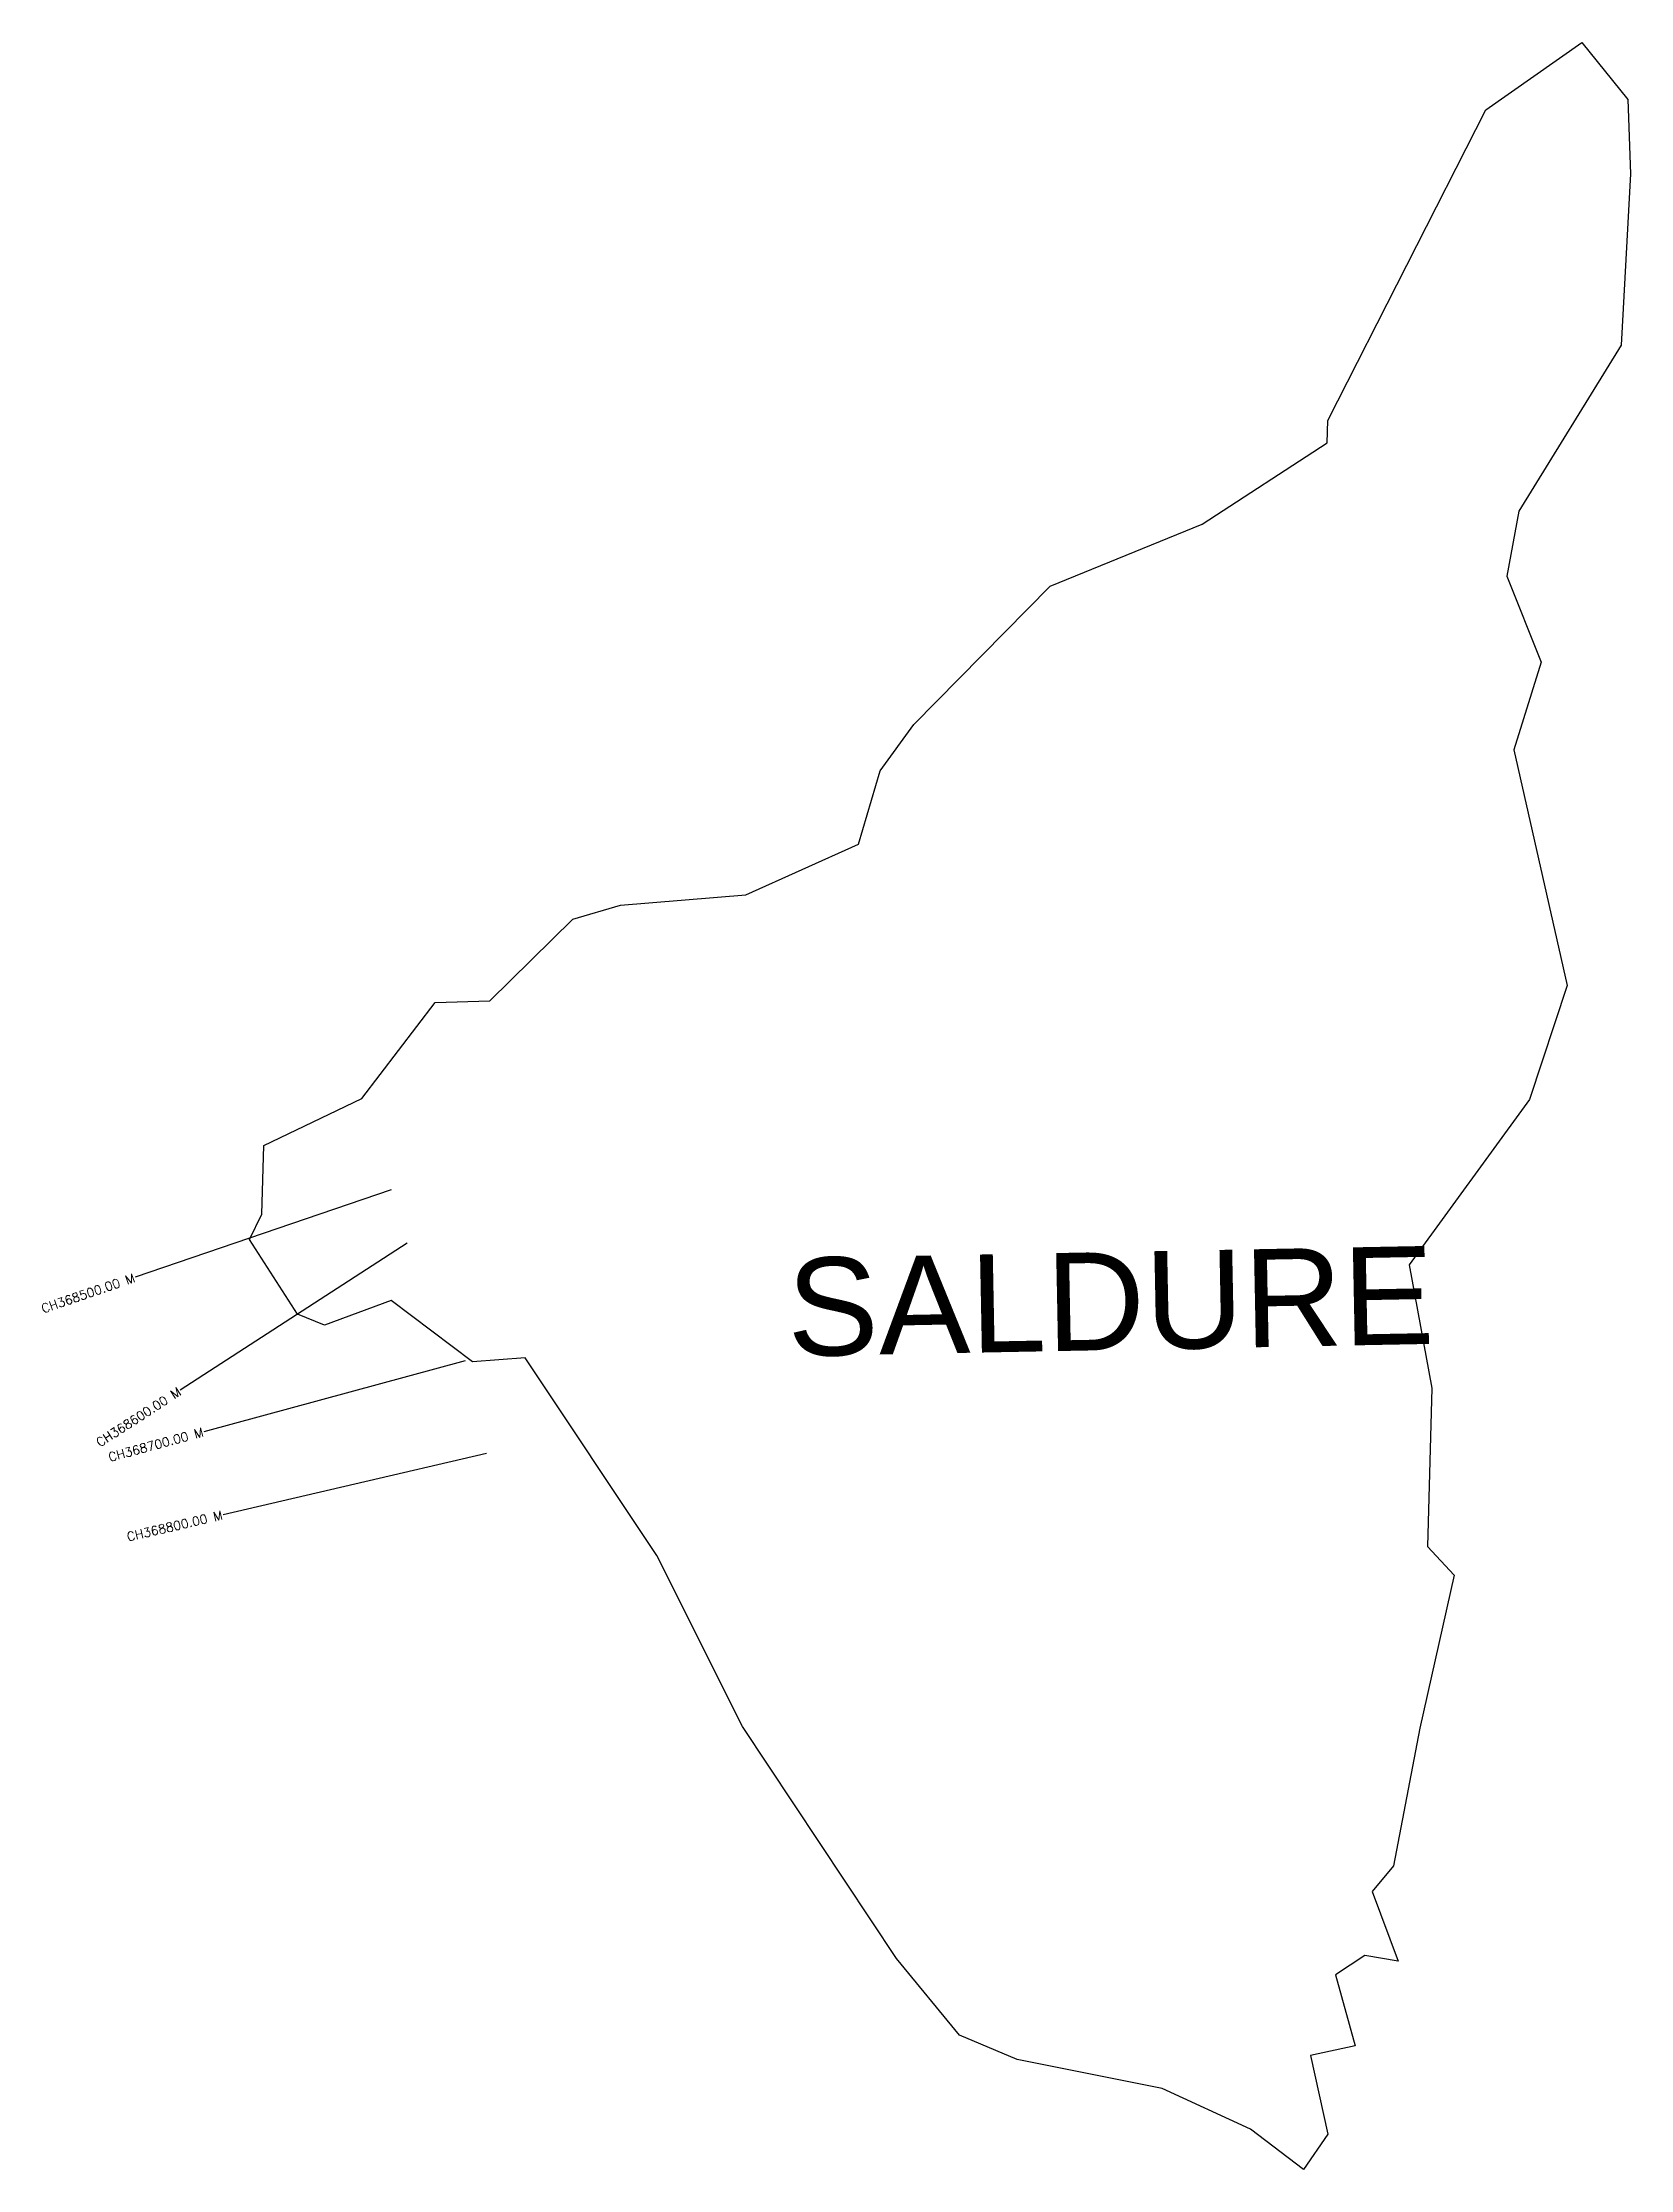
# Model space of a CAD drawing. Header units: metres. Extents: x 299218 to 300979, y 1967053 to 1969413.
import ezdxf
from ezdxf.enums import TextEntityAlignment as Align

# ---------------------------------------------------------------- set-up
doc = ezdxf.new("R2010")
doc.units = ezdxf.units.M
doc.header["$MEASUREMENT"] = 0
for name, color, linetype in [('CS', 134, 'Continuous'), ('CSMark', 6, 'Continuous'), ('village', 3, 'Continuous'), ('VILLAGE NAME', 250, 'Continuous')]:
    doc.layers.add(name, color=color, linetype=linetype)
doc.styles.get("Standard").update_dxf_attribs({"font": 'simplex.shx'})

msp = doc.modelspace()

# ---------------------------------------------------------------- linework, layer by layer
at = {"layer": 'CS'}
for p, q in [((299604.7, 1968140), (299320.8, 1968043.2)), ((299622.5, 1968080.9), (299370.7, 1967917.9)), ((299686.5, 1967950.3), (299397, 1967871.7)), ((299710.5, 1967847.6), (299418.3, 1967779.6))]:
    msp.add_line(p, q, dxfattribs=at)
at = {"layer": 'village', "color": 3, "true_color": 0x00ff00}
msp.add_polyline3d([(299461.2, 1968112.9, 0), (299463.3, 1968189.2, 0), (299572.2, 1968241.4, 0), (299653.5, 1968347.7, 0), (299713.9, 1968349.8, 0), (299805.9, 1968440.3, 0), (299859, 1968455.7, 0), (299997.8, 1968467.3, 0), (300122.9, 1968523.5, 0), (300146.8, 1968604.8, 0), (300184.4, 1968656.4, 0), (300335.6, 1968809.8, 0), (300503.9, 1968878.5, 0), (300642.6, 1968968.9, 0), (300643.2, 1968993.6, 0), (300818.5, 1969338.3, 0), (300925, 1969412.9, 0), (300976.1, 1969349.6, 0), (300979, 1969267.4, 0), (300968.6, 1969077.2, 0), (300855.3, 1968892.8, 0), (300841.9, 1968820.8, 0), (300879.9, 1968725.4, 0), (300849.5, 1968628.1, 0), (300908.8, 1968366.9, 0), (300867.1, 1968240.1, 0), (300733.4, 1968056.7, 0), (300758.8, 1967920, 0), (300753.9, 1967744.4, 0), (300783.5, 1967712.6, 0), (300745.4, 1967542.9, 0), (300716.3, 1967390.2, 0), (300692.4, 1967361.6, 0), (300721.5, 1967284.2, 0), (300684.5, 1967290.6, 0), (300651.8, 1967269.1, 0), (300673.7, 1967190.3, 0), (300624.2, 1967179.8, 0), (300643.2, 1967092.4, 0), (300616.5, 1967053.2, 0), (300557.6, 1967098, 0), (300459.7, 1967142.9, 0), (300298.9, 1967175.3, 0), (300235, 1967202.1, 0), (300165.1, 1967287.4, 0), (299994.1, 1967544.5, 0), (299899.1, 1967734.5, 0), (299753.2, 1967953.8, 0), (299694.9, 1967949.1, 0), (299604.7, 1968017.3, 0), (299530.8, 1967989.7, 0), (299500.9, 1968002.2, 0), (299447.5, 1968084.8, 0)], close=True, dxfattribs=at)

# ---------------------------------------------------------------- texts
at = {"layer": 'CSMark'}
for s, rotation, p in [('CH368500.00 M', 18.8427, (299319.8, 1968042.8)), ('CH368600.00 M', 32.9212, (299369.9, 1967917.4)), ('CH368700.00 M', 15.1813, (299396, 1967871.5)), ('CH368800.00 M', 13.0995, (299417.3, 1967779.4))]:
    msp.add_text(s, height=10, rotation=rotation, dxfattribs=at).set_placement(p, align=Align.MIDDLE_RIGHT)
at = {"layer": 'VILLAGE NAME', "insert": (300042.6, 1968064.1), "char_height": 108.748, "attachment_point": 1, "rotation": 1.1028}
msp.add_mtext_dynamic_manual_height_columns('{\\fArial|b0|i0|c0|p34;SALDURE}', width=1571.314, gutter_width=543.7, heights=[0], dxfattribs=at)

doc.saveas('drawing.dxf')
